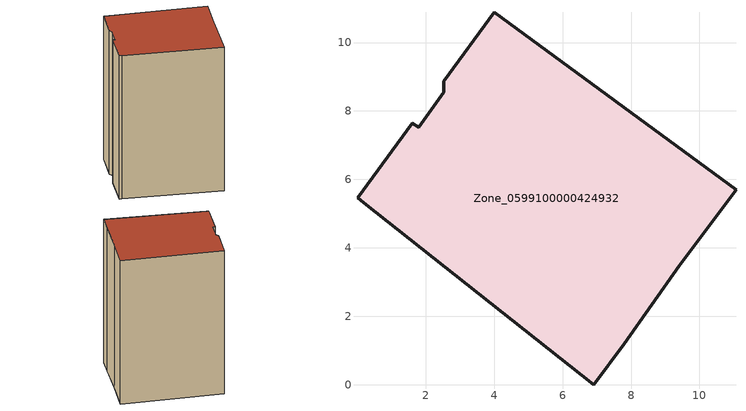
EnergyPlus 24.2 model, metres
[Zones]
Zone_0599100000424932
 floor ground (C_G): 4,10.88 11.07,5.69 9.4,3.48 7.8,1.2 6.92,0 0.19,5.32 0,5.46 1.61,7.63 1.79,7.53 2.53,8.55 2.52,8.87 z0
 wall outside (C_F): 11.07,5.69 4,10.88 2.52,8.87 2.53,8.55 1.79,7.53 1.61,7.63 0,5.46 0.19,5.32 6.92,0 7.8,1.2 9.4,3.48 11.07,5.69 z0:13.61
 roof outside (C_R): 2.52,8.87 2.53,8.55 1.79,7.53 1.61,7.63 0,5.46 0.19,5.32 6.92,0 7.8,1.2 9.4,3.48 11.07,5.69 4,10.88 z13.61
[BUILDING]
Pand.0599100000424932: North Axis=0; Terrain=City; Loads Convergence Tolerance Value=0.04; Temperature Convergence Tolerance Value=0.4; Solar Distribution=FullExterior; Maximum Number of Warmup Days=25; Minimum Number of Warmup Days=1
[Site:Location]
Rotterdam.The.Hague.AP_ZH_NLD Design_Conditions: Latitude=51.96; Longitude=4.45; Time Zone=1; Elevation=-4.5
[SITE:GROUNDTEMPERATURE:BUILDINGSURFACE]
18, 18, 18, 18, 18, 18, 18, 18, 18, 18, 18, 18
[MATERIAL] Thermal Absorptance=0.9; Solar Absorptance=0.7; Visible Absorptance=0.7
Name | Roughness | Thickness | Conductivity | Density | Specific Heat
G.TI.1946 | MediumSmooth | 0.15 | 1 | 540 | 1210
F.TI.1946 | Rough | 0.3 | 0.857143 | 1920 | 840
R.TI.1946 | MediumRough | 0.2 | 0.1 | 1500 | 1000
[CONSTRUCTION]
C_G: G.TI.1946
C_F: F.TI.1946
C_R: R.TI.1946
[ZONE]
Zone_0599100000424932: Type=1; Multiplier=1; Ceiling Height=Autocalculate; Volume=Autocalculate; Floor Area=autocalculate; Part of Total Floor Area=Yes
[ZONEINFILTRATION:DESIGNFLOWRATE]
Infil_Zone_0599100000424932: Zone or ZoneList or Space or SpaceList=Zone_0599100000424932; Schedule=AlwaysOn; Design Flow Rate Calculation Method=Flow/Area; Flow Rate per Floor Area=0.003; Constant Term Coefficient=1; Temperature Term Coefficient=0; Velocity Term Coefficient=0; Velocity Squared Term Coefficient=0
[HVACTEMPLATE:ZONE:IDEALLOADSAIRSYSTEM]
Zone_0599100000424932: Maximum Heating Supply Air Temperature=50; Minimum Cooling Supply Air Temperature=13; Maximum Heating Supply Air Humidity Ratio=0.0156; Minimum Cooling Supply Air Humidity Ratio=0.0077; Heating Limit=NoLimit; Cooling Limit=NoLimit; Dehumidification Control Type=ConstantSensibleHeatRatio; Cooling Sensible Heat Ratio=0.7; Dehumidification Setpoint=60; Humidification Control Type=None; Humidification Setpoint=30; Outdoor Air Method=None; Outdoor Air Flow Rate per Person=0.00944; Outdoor Air Flow Rate per Zone Floor Area=0; Outdoor Air Flow Rate per Zone=0; Demand Controlled Ventilation Type=None; Outdoor Air Economizer Type=NoEconomizer; Heat Recovery Type=None; Sensible Heat Recovery Effectiveness=0.7; Latent Heat Recovery Effectiveness=0.65
[ZONECONTROL:THERMOSTAT]
ThermostatControl_Zone_0599100000424932: Zone or ZoneList=Zone_0599100000424932; Control Type Schedule=DualSetpointControlType; Control 1=Thermostat_Zone_0599100000424932; Temperature Difference Between Cutout And Setpoint=0
[THERMOSTATSETPOINT:DUALSETPOINT]
Thermostat_Zone_0599100000424932: Heating Setpoint Temperature Schedule=HeatingSetpoint_Zone_0599100000424932; Cooling Setpoint Temperature Schedule=CoolingSetpoint_Zone_0599100000424932
[SCHEDULE:COMPACT]
HeatingSetpoint_Zone_0599100000424932: Through: 12/31, For: AllDays, Until: 24:00, 21
CoolingSetpoint_Zone_0599100000424932: Through: 12/31, For: AllDays, Until: 24:00, 24
DualSetpointControlType: Through: 12/31, For: AllDays, Until: 24:00, 4
AlwaysOn: Through: 12/31, For: AllDays, Until: 24:00, 1
